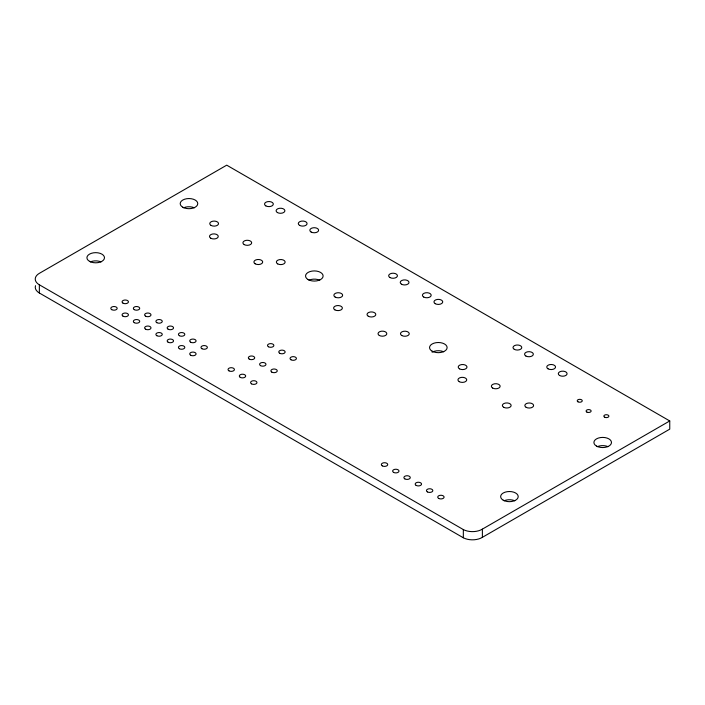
<?xml version="1.0" encoding="UTF-8"?>
<svg xmlns="http://www.w3.org/2000/svg" width="705" height="705" viewBox="0 0 705 705"><rect width="100%" height="100%" fill="white"/><g stroke="black" fill="none" stroke-linecap="round" stroke-linejoin="round"><path stroke-width="1.06" d="M669.75 420.955L226.719 165.164L39.357 273.337A14.038 8.099 0 0 0 39.357 284.794L463.335 529.578A13.483 7.781 0 0 0 482.387 529.12L669.75 420.955L669.75 429.151L482.387 537.325A13.483 7.781 0 0 1 463.335 537.774L39.357 292.998A14.038 8.099 0 0 1 35.523 285.684M482.387 529.12L482.387 537.325M463.335 529.578L463.335 537.774M39.357 284.794L39.357 292.998M183.608 207.799A8.786 5.076 0 0 1 194.342 207.799M308.966 280.176A8.786 5.076 0 0 1 319.7 280.176M432.121 352.2A8.786 5.076 0 0 1 443.701 351.769M597.329 446.662A8.786 5.076 0 0 1 608.062 446.662M90.337 261.916A8.786 5.076 0 0 1 101.062 261.916M504.057 500.779A8.786 5.076 0 0 1 514.791 500.779M182.762 207.208A8.786 5.076 0 0 0 197.462 204.935A8.786 5.076 0 0 0 186.702 198.722A8.786 5.076 0 0 0 182.762 207.208M308.12 279.585A8.786 5.076 0 0 0 322.82 277.303A8.786 5.076 0 0 0 312.059 271.09A8.786 5.076 0 0 0 308.12 279.585M432.121 351.178A8.786 5.076 0 0 0 446.82 348.904A8.786 5.076 0 0 0 436.06 342.683A8.786 5.076 0 0 0 432.121 351.178M596.483 446.071A8.786 5.076 0 0 0 611.182 443.798A8.786 5.076 0 0 0 600.422 437.576A8.786 5.076 0 0 0 596.483 446.071M89.482 261.317A8.786 5.076 0 0 0 104.19 259.043A8.786 5.076 0 0 0 93.421 252.831A8.786 5.076 0 0 0 89.482 261.317M503.211 500.18A8.786 5.076 0 0 0 517.911 497.906A8.786 5.076 0 0 0 507.151 491.693A8.786 5.076 0 0 0 503.211 500.18M111.734 309.654A3.19 1.842 0 0 0 117.065 308.834A3.19 1.842 0 0 0 113.161 306.578A3.19 1.842 0 0 0 111.734 309.654M123.005 303.15A3.19 1.842 0 0 0 128.336 302.322A3.19 1.842 0 0 0 124.432 300.066A3.19 1.842 0 0 0 123.005 303.15M123.005 316.166A3.19 1.842 0 0 0 128.336 315.338A3.19 1.842 0 0 0 124.432 313.082A3.19 1.842 0 0 0 123.005 316.166M134.276 309.654A3.19 1.842 0 0 0 139.608 308.834A3.19 1.842 0 0 0 135.704 306.578A3.19 1.842 0 0 0 134.276 309.654M134.276 322.67A3.19 1.842 0 0 0 139.608 321.85A3.19 1.842 0 0 0 135.704 319.594A3.19 1.842 0 0 0 134.276 322.67M145.547 316.166A3.19 1.842 0 0 0 150.888 315.338A3.19 1.842 0 0 0 146.975 313.082A3.19 1.842 0 0 0 145.547 316.166M145.547 329.182A3.19 1.842 0 0 0 150.888 328.354A3.19 1.842 0 0 0 146.975 326.098A3.19 1.842 0 0 0 145.547 329.182M156.827 322.67A3.19 1.842 0 0 0 162.159 321.85A3.19 1.842 0 0 0 158.255 319.594A3.19 1.842 0 0 0 156.827 322.67M156.827 335.695A3.19 1.842 0 0 0 162.159 334.866A3.19 1.842 0 0 0 158.255 332.61A3.19 1.842 0 0 0 156.827 335.695M168.098 329.182A3.19 1.842 0 0 0 173.43 328.354A3.19 1.842 0 0 0 169.526 326.098A3.19 1.842 0 0 0 168.098 329.182M168.098 342.198A3.19 1.842 0 0 0 173.43 341.37A3.19 1.842 0 0 0 169.526 339.123A3.19 1.842 0 0 0 168.098 342.198M179.37 335.695A3.19 1.842 0 0 0 184.701 334.866A3.19 1.842 0 0 0 180.797 332.61A3.19 1.842 0 0 0 179.37 335.695M179.37 348.711A3.19 1.842 0 0 0 184.701 347.882A3.19 1.842 0 0 0 180.797 345.626A3.19 1.842 0 0 0 179.37 348.711M190.641 342.198A3.19 1.842 0 0 0 195.972 341.37A3.19 1.842 0 0 0 192.068 339.123A3.19 1.842 0 0 0 190.641 342.198M190.641 355.214A3.19 1.842 0 0 0 195.972 354.395A3.19 1.842 0 0 0 192.068 352.139A3.19 1.842 0 0 0 190.641 355.214M201.912 348.711A3.19 1.842 0 0 0 207.252 347.882A3.19 1.842 0 0 0 203.348 345.626A3.19 1.842 0 0 0 201.912 348.711M438.651 498.4A3.19 1.842 0 0 0 443.983 497.58A3.19 1.842 0 0 0 440.079 495.324A3.19 1.842 0 0 0 438.651 498.4M427.38 491.896A3.19 1.842 0 0 0 432.711 491.068A3.19 1.842 0 0 0 428.807 488.812A3.19 1.842 0 0 0 427.38 491.896M416.109 485.384A3.19 1.842 0 0 0 421.44 484.564A3.19 1.842 0 0 0 417.536 482.308A3.19 1.842 0 0 0 416.109 485.384M404.829 478.88A3.19 1.842 0 0 0 410.169 478.052A3.19 1.842 0 0 0 406.265 475.796A3.19 1.842 0 0 0 404.829 478.88M393.557 472.368A3.19 1.842 0 0 0 398.889 471.539A3.19 1.842 0 0 0 394.985 469.292A3.19 1.842 0 0 0 393.557 472.368M382.286 465.864A3.19 1.842 0 0 0 387.618 465.036A3.19 1.842 0 0 0 383.714 462.78A3.19 1.842 0 0 0 382.286 465.864M586.842 412.055A2.512 1.445 0 0 0 591.046 411.403A2.512 1.445 0 0 0 587.97 409.631A2.512 1.445 0 0 0 586.842 412.055M577.968 401.806A2.512 1.445 0 0 0 582.171 401.154A2.512 1.445 0 0 0 579.096 399.382A2.512 1.445 0 0 0 577.968 401.806M604.599 417.184A2.512 1.445 0 0 0 608.794 416.532A2.512 1.445 0 0 0 605.718 414.751A2.512 1.445 0 0 0 604.599 417.184M211.033 225.397A4.397 2.538 0 0 0 218.383 224.26A4.397 2.538 0 0 0 212.998 221.159A4.397 2.538 0 0 0 211.033 225.397M244.186 244.591A4.397 2.538 0 0 0 251.535 243.454A4.397 2.538 0 0 0 246.151 240.352A4.397 2.538 0 0 0 244.186 244.591M277.647 263.864A4.397 2.538 0 0 0 284.996 262.727A4.397 2.538 0 0 0 279.621 259.616A4.397 2.538 0 0 0 277.647 263.864M210.769 238.211A4.397 2.538 0 0 0 218.118 237.074A4.397 2.538 0 0 0 212.734 233.972A4.397 2.538 0 0 0 210.769 238.211M255.192 263.811A4.397 2.538 0 0 0 262.542 262.674A4.397 2.538 0 0 0 257.158 259.563A4.397 2.538 0 0 0 255.192 263.811M311.125 232.033A4.397 2.538 0 0 0 318.475 230.896A4.397 2.538 0 0 0 313.09 227.786A4.397 2.538 0 0 0 311.125 232.033M299.581 225.371A4.397 2.538 0 0 0 306.931 224.234A4.397 2.538 0 0 0 301.555 221.123A4.397 2.538 0 0 0 299.581 225.371M277.391 212.557A4.397 2.538 0 0 0 284.741 211.421A4.397 2.538 0 0 0 279.365 208.31A4.397 2.538 0 0 0 277.391 212.557M265.82 205.878A4.397 2.538 0 0 0 273.17 204.741A4.397 2.538 0 0 0 267.785 201.63A4.397 2.538 0 0 0 265.82 205.878M459.493 368.847A4.397 2.538 0 0 0 466.842 367.71A4.397 2.538 0 0 0 461.467 364.6A4.397 2.538 0 0 0 459.493 368.847M492.645 388.041A4.397 2.538 0 0 0 499.995 386.904A4.397 2.538 0 0 0 494.619 383.793A4.397 2.538 0 0 0 492.645 388.041M526.115 407.305A4.397 2.538 0 0 0 533.465 406.168A4.397 2.538 0 0 0 528.08 403.066A4.397 2.538 0 0 0 526.115 407.305M459.228 381.661A4.397 2.538 0 0 0 466.578 380.524A4.397 2.538 0 0 0 461.193 377.413A4.397 2.538 0 0 0 459.228 381.661M503.652 407.261A4.397 2.538 0 0 0 511.002 406.124A4.397 2.538 0 0 0 505.626 403.013A4.397 2.538 0 0 0 503.652 407.261M559.585 375.483A4.397 2.538 0 0 0 566.935 374.346A4.397 2.538 0 0 0 561.55 371.235A4.397 2.538 0 0 0 559.585 375.483M548.041 368.821A4.397 2.538 0 0 0 555.399 367.684A4.397 2.538 0 0 0 550.015 364.573A4.397 2.538 0 0 0 548.041 368.821M525.851 356.007A4.397 2.538 0 0 0 533.2 354.871A4.397 2.538 0 0 0 527.825 351.76A4.397 2.538 0 0 0 525.851 356.007M514.28 349.319A4.397 2.538 0 0 0 521.63 348.182A4.397 2.538 0 0 0 516.245 345.08A4.397 2.538 0 0 0 514.28 349.319M335.148 297.061A4.397 2.538 0 0 0 342.498 295.924A4.397 2.538 0 0 0 337.113 292.813A4.397 2.538 0 0 0 335.148 297.061M368.301 316.245A4.397 2.538 0 0 0 375.65 315.109A4.397 2.538 0 0 0 370.266 312.007A4.397 2.538 0 0 0 368.301 316.245M401.762 335.518A4.397 2.538 0 0 0 409.111 334.382A4.397 2.538 0 0 0 403.736 331.271A4.397 2.538 0 0 0 401.762 335.518M334.884 309.865A4.397 2.538 0 0 0 342.233 308.728A4.397 2.538 0 0 0 336.849 305.626A4.397 2.538 0 0 0 334.884 309.865M379.308 335.465A4.397 2.538 0 0 0 386.657 334.329A4.397 2.538 0 0 0 381.273 331.227A4.397 2.538 0 0 0 379.308 335.465M435.241 303.688A4.397 2.538 0 0 0 442.59 302.551A4.397 2.538 0 0 0 437.206 299.449A4.397 2.538 0 0 0 435.241 303.688M423.696 297.025A4.397 2.538 0 0 0 431.046 295.888A4.397 2.538 0 0 0 425.67 292.786A4.397 2.538 0 0 0 423.696 297.025M401.506 284.212A4.397 2.538 0 0 0 408.856 283.075A4.397 2.538 0 0 0 403.48 279.973A4.397 2.538 0 0 0 401.506 284.212M389.935 277.532A4.397 2.538 0 0 0 397.285 276.395A4.397 2.538 0 0 0 391.91 273.293A4.397 2.538 0 0 0 389.935 277.532M249.262 359.118A3.19 1.842 0 0 0 254.593 358.299A3.19 1.842 0 0 0 250.689 356.043A3.19 1.842 0 0 0 249.262 359.118M260.533 365.631A3.19 1.842 0 0 0 265.873 364.802A3.19 1.842 0 0 0 261.969 362.546A3.19 1.842 0 0 0 260.533 365.631M271.813 372.134A3.19 1.842 0 0 0 277.144 371.315A3.19 1.842 0 0 0 273.24 369.059A3.19 1.842 0 0 0 271.813 372.134M268.429 346.754A3.19 1.842 0 0 0 273.76 345.926A3.19 1.842 0 0 0 269.856 343.679A3.19 1.842 0 0 0 268.429 346.754M279.7 353.267A3.19 1.842 0 0 0 285.031 352.438A3.19 1.842 0 0 0 281.128 350.182A3.19 1.842 0 0 0 279.7 353.267M290.971 359.77A3.19 1.842 0 0 0 296.312 358.951A3.19 1.842 0 0 0 292.399 356.695A3.19 1.842 0 0 0 290.971 359.77M228.975 370.839A3.19 1.842 0 0 0 234.307 370.01A3.19 1.842 0 0 0 230.403 367.754A3.19 1.842 0 0 0 228.975 370.839M240.246 377.342A3.19 1.842 0 0 0 245.578 376.523A3.19 1.842 0 0 0 241.674 374.267A3.19 1.842 0 0 0 240.246 377.342M251.518 383.855A3.19 1.842 0 0 0 256.849 383.026A3.19 1.842 0 0 0 252.945 380.77A3.19 1.842 0 0 0 251.518 383.855"/></g></svg>
